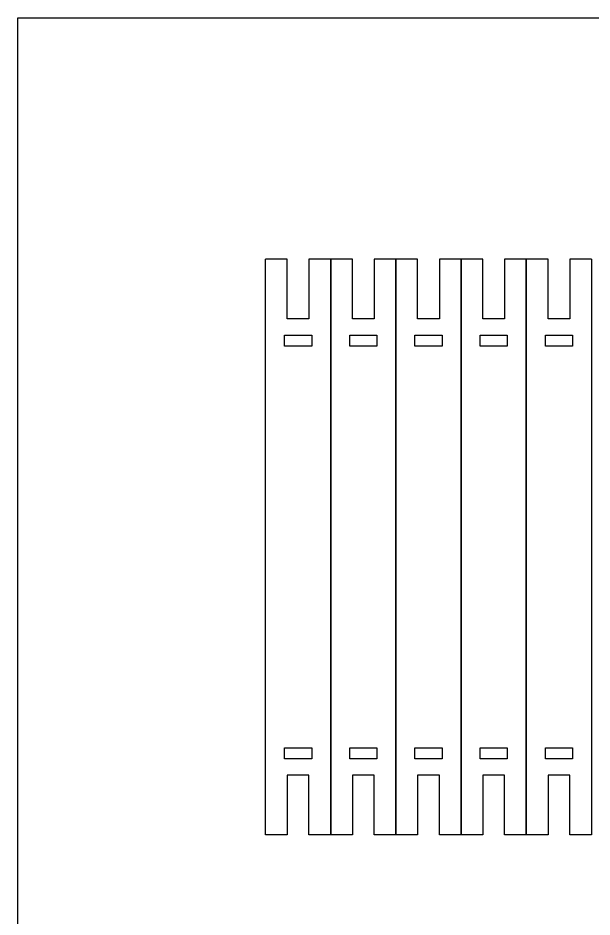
# Model space of a CAD drawing. Extents: x 73 to 573, y 446 to 946.
# Drawn here: x 73 to 178.6, y 781 to 946.5 of the extents above; entities that cross this region are included whole.
import ezdxf

# ---------------------------------------------------------------- set-up
doc = ezdxf.new("R2010")
doc.units = 0
doc.layers.add('laser', color=7, linetype='CONTINUOUS')

msp = doc.modelspace()

# ---------------------------------------------------------------- linework, layer by layer
at = {"layer": 'laser', "color": 7}
msp.add_lwpolyline([(72.982401, 946.4905), (572.982417, 946.4905), (572.982417, 446.490484), (72.982401, 446.490484), (72.982401, 946.4905)], close=True, dxfattribs=at)
for points in [[(130.523822, 902.076079), (130.523822, 796.076078), (126.523822, 796.076078), (126.523822, 807.076079), (122.523822, 807.076079), (122.523822, 796.076078), (118.523822, 796.076078), (118.523822, 902.076079)], [(122.523822, 902.076079), (118.523822, 902.076079)], [(122.523822, 891.076079), (122.523822, 902.076079)], [(126.523822, 902.076079), (126.523822, 891.076079)], [(130.523822, 902.076079), (126.523822, 902.076079)], [(142.523823, 902.076079), (142.523823, 796.076078), (138.523823, 796.076078), (138.523823, 807.076079), (134.523823, 807.076079), (134.523823, 796.076078), (130.523823, 796.076078), (130.523823, 902.076079)], [(134.523823, 902.076079), (130.523823, 902.076079)], [(134.523823, 891.076079), (134.523823, 902.076079)], [(138.523823, 902.076079), (138.523823, 891.076079)], [(142.523823, 902.076079), (138.523823, 902.076079)], [(154.523825, 902.076079), (154.523825, 796.076078), (150.523825, 796.076078), (150.523825, 807.076079), (146.523825, 807.076079), (146.523825, 796.076078), (142.523825, 796.076078), (142.523825, 902.076079)], [(146.523825, 902.076079), (142.523825, 902.076079)], [(146.523825, 891.076079), (146.523825, 902.076079)], [(150.523825, 902.076079), (150.523825, 891.076079)], [(154.523825, 902.076079), (150.523825, 902.076079)], [(166.523837, 902.076079), (166.523837, 796.076078), (162.523837, 796.076078), (162.523837, 807.076079), (158.523837, 807.076079), (158.523837, 796.076078), (154.523837, 796.076078), (154.523837, 902.076079)], [(158.523837, 902.076079), (154.523837, 902.076079)], [(158.523837, 891.076079), (158.523837, 902.076079)], [(162.523837, 902.076079), (162.523837, 891.076079)], [(166.523837, 902.076079), (162.523837, 902.076079)], [(178.523841, 902.076079), (178.523841, 796.076078), (174.523841, 796.076078), (174.523841, 807.076079), (170.523841, 807.076079), (170.523841, 796.076078), (166.523841, 796.076078), (166.523841, 902.076079)], [(170.523841, 902.076079), (166.523841, 902.076079)], [(170.523841, 891.076079), (170.523841, 902.076079)], [(174.523841, 902.076079), (174.523841, 891.076079)], [(178.523841, 902.076079), (174.523841, 902.076079)], [(126.523822, 891.076079), (122.523822, 891.076079)], [(138.523823, 891.076079), (134.523823, 891.076079)], [(150.523825, 891.076079), (146.523825, 891.076079)], [(162.523837, 891.076079), (158.523837, 891.076079)], [(174.523841, 891.076079), (170.523841, 891.076079)], [(122.023824, 888.07608), (127.023822, 888.07608)], [(122.023824, 886.076081), (122.023824, 888.07608)], [(127.023822, 888.07608), (127.023822, 886.076081)], [(134.023825, 888.07608), (139.023824, 888.07608)], [(134.023825, 886.076081), (134.023825, 888.07608)], [(139.023824, 888.07608), (139.023824, 886.076081)], [(146.023827, 888.07608), (151.023825, 888.07608)], [(146.023827, 886.076081), (146.023827, 888.07608)], [(151.023825, 888.07608), (151.023825, 886.076081)], [(158.023828, 888.07608), (163.023818, 888.07608)], [(158.023828, 886.076081), (158.023828, 888.07608)], [(163.023818, 888.07608), (163.023818, 886.076081)], [(170.023832, 888.07608), (175.023822, 888.07608)], [(170.023832, 886.076081), (170.023832, 888.07608)], [(175.023822, 888.07608), (175.023822, 886.076081)], [(127.023822, 886.076081), (122.023824, 886.076081)], [(139.023824, 886.076081), (134.023825, 886.076081)], [(151.023825, 886.076081), (146.023827, 886.076081)], [(163.023818, 886.076081), (158.023828, 886.076081)], [(175.023822, 886.076081), (170.023832, 886.076081)], [(122.023824, 812.076079), (127.023822, 812.076079)], [(122.023824, 810.07608), (122.023824, 812.076079)], [(127.023822, 812.076079), (127.023822, 810.07608)], [(134.023825, 812.076079), (139.023824, 812.076079)], [(134.023825, 810.07608), (134.023825, 812.076079)], [(139.023824, 812.076079), (139.023824, 810.07608)], [(146.023827, 812.076079), (151.023825, 812.076079)], [(146.023827, 810.07608), (146.023827, 812.076079)], [(151.023825, 812.076079), (151.023825, 810.07608)], [(158.023828, 812.076079), (163.023818, 812.076079)], [(158.023828, 810.07608), (158.023828, 812.076079)], [(163.023818, 812.076079), (163.023818, 810.07608)], [(170.023832, 812.076079), (175.023822, 812.076079)], [(170.023832, 810.07608), (170.023832, 812.076079)], [(175.023822, 812.076079), (175.023822, 810.07608)], [(127.023822, 810.07608), (122.023824, 810.07608)], [(139.023824, 810.07608), (134.023825, 810.07608)], [(151.023825, 810.07608), (146.023827, 810.07608)], [(163.023818, 810.07608), (158.023828, 810.07608)], [(175.023822, 810.07608), (170.023832, 810.07608)]]:
    msp.add_lwpolyline(points, dxfattribs=at)

doc.saveas('drawing.dxf')
